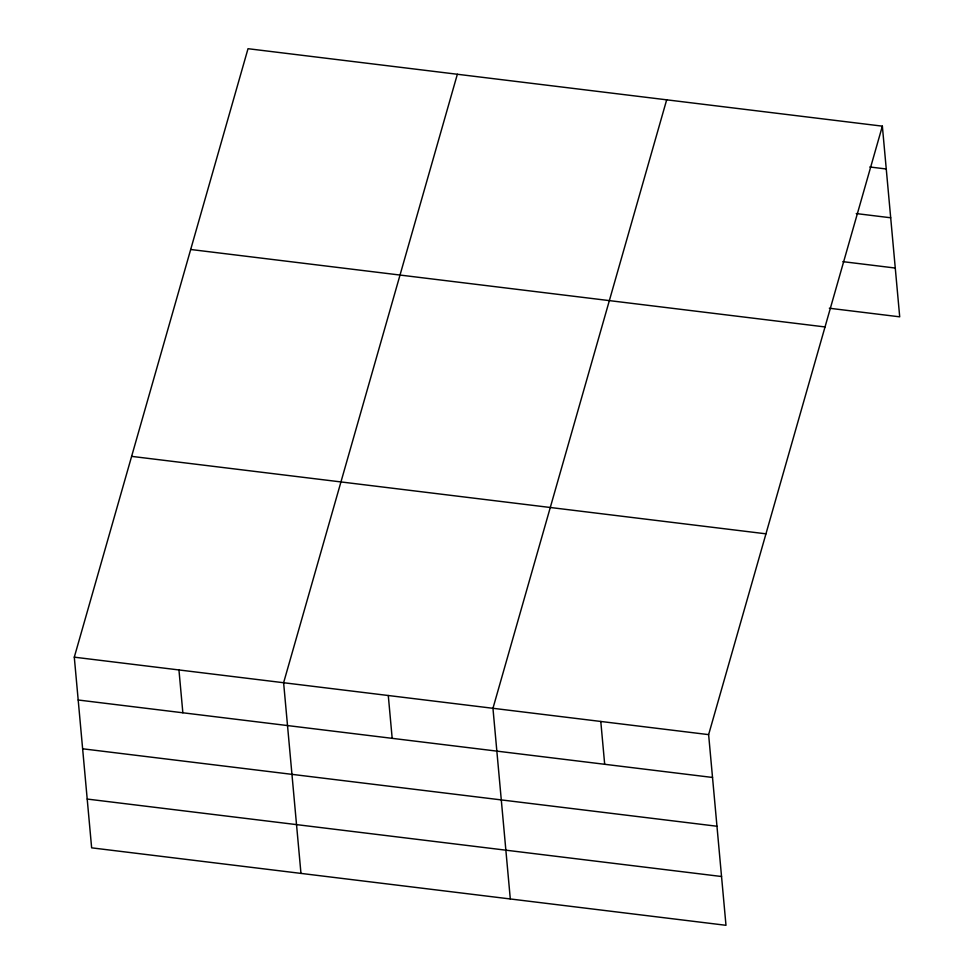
<?xml version="1.0" encoding="UTF-8"?>
<svg xmlns="http://www.w3.org/2000/svg" width="974" height="974" viewBox="0 0 974 974"><rect width="100%" height="100%" fill="white"/><g stroke="black" fill="none" stroke-linecap="round" stroke-linejoin="round"><path stroke-width="1.46" d="M882.359 126.157L708.622 734.627L725.983 925.3L91.641 847.843L74.292 657.17L248.017 48.7L882.359 126.157L899.708 316.83L829.324 308.234M457.354 74.255L283.617 682.725L300.966 873.41M666.679 99.823L492.954 708.293L510.303 898.965M869.782 166.98L886.255 168.989M856.256 213.574L890.699 217.774M842.851 261.641L895.276 268.045M190.685 249.49L825.027 326.947M131.624 456.368L765.954 533.825M74.292 657.17L708.622 734.627M78.188 700.002L712.53 777.459M82.632 748.787L716.961 826.244M87.197 799.057L721.539 876.515M600.788 721.454L604.684 764.286M388.285 695.509L392.181 738.341M178.948 669.954L182.856 712.785"/></g></svg>
